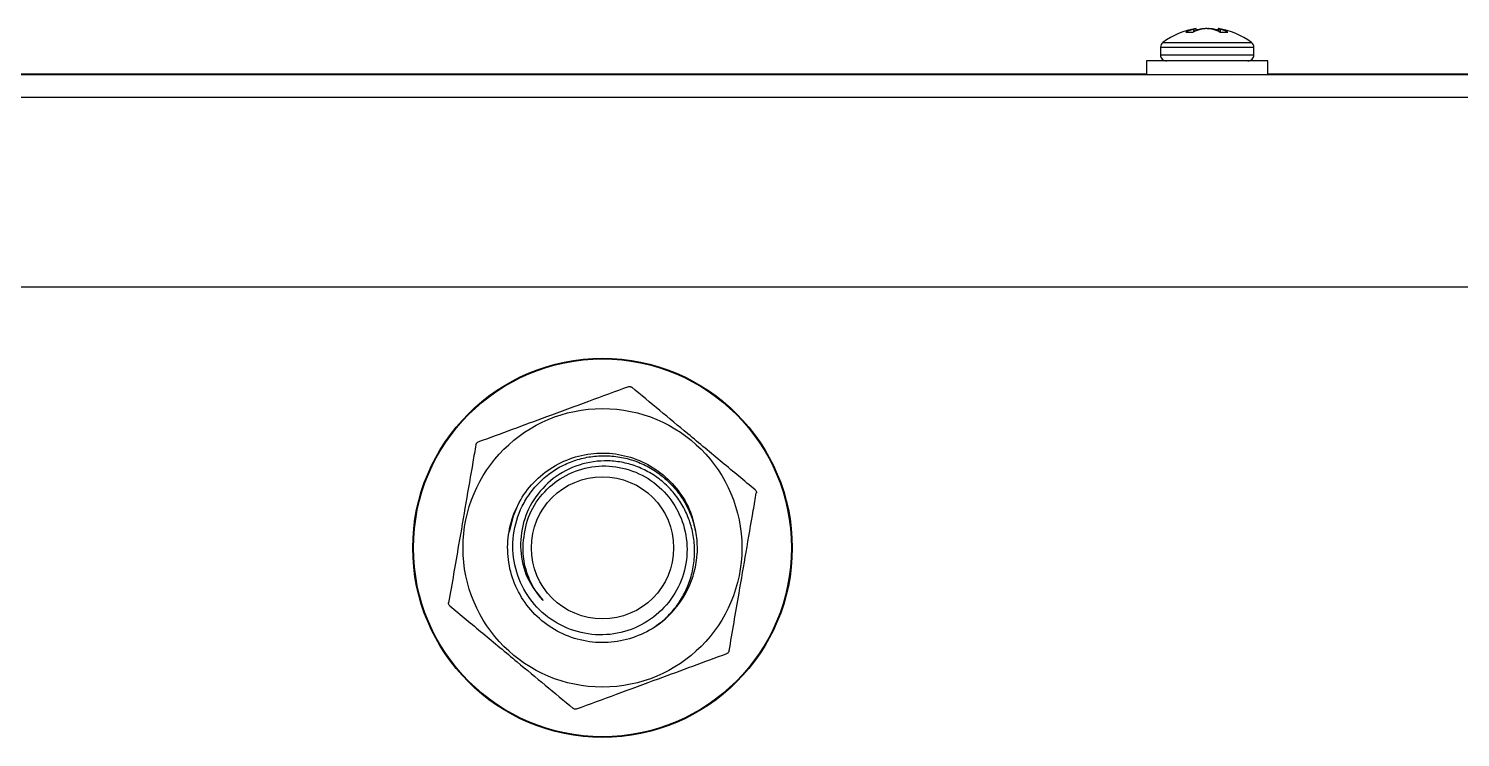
# Model space of a CAD drawing. Header units: inches. Extents: x 0 to 34.2, y 0 to 22.
# Drawn here: x 9.3883 to 9.7684, y 11.6288 to 11.8172 of the extents above; entities that cross this region are included whole.
import ezdxf

# ---------------------------------------------------------------- set-up
doc = ezdxf.new("R2010")
doc.units = ezdxf.units.IN
doc.header["$MEASUREMENT"] = 0

msp = doc.modelspace()

# ---------------------------------------------------------------- linework, layer by layer
at = {"color": 7, "linetype": 'Continuous', "lineweight": 25}
for p, q in [((9.695530926165244, 11.81622650431321), (9.697459316320264, 11.81622650431321)), ((9.697637089194133, 11.81700180182573), (9.697704149416117, 11.81702053583267)), ((9.697685888667523, 11.81632879317213), (9.697637089194133, 11.81700180182573)), ((9.697704149416117, 11.81702053583267), (9.697752208898407, 11.81635773262616)), ((9.69829424320589, 11.81657748688775), (9.69824011010291, 11.81714943773522)), ((9.698320158216314, 11.81658725240435), (9.698266615602792, 11.81715296435494)), ((9.698328551647066, 11.81672106267547), (9.6982879793866, 11.81715256770862)), ((9.699468632250456, 11.81702053583267), (9.699363138631407, 11.81700180182573)), ((9.699758850596245, 11.81702053583267), (9.699658217676973, 11.81700180182573)), ((9.701426184775409, 11.81714943773522), (9.701426139476673, 11.81713480621189)), ((9.701452873622724, 11.81714761424983), (9.701452894158654, 11.81714943773522)), ((9.701681675920652, 11.81714943773522), (9.70168146041999, 11.81713030233542)), ((9.70253863677543, 11.81700180182573), (9.702442180165066, 11.81702053583267)), ((9.702668922011535, 11.81702053583267), (9.702769554930994, 11.81700180182573)), ((9.70267148318835, 11.81696616649933), (9.702668922011535, 11.81702053583267)), ((9.702769554930994, 11.81700180182573), (9.702772571560613, 11.81693776401582)), ((9.70295914035751, 11.81702053583267), (9.703064633976561, 11.81700180182573)), ((9.70296187143518, 11.81695291149485), (9.70295914035751, 11.81702053583267)), ((9.703064633976561, 11.81700180182573), (9.70306775685618, 11.81692447606506)), ((9.704139793221367, 11.81715256770862), (9.704087352948365, 11.81659484079202)), ((9.70416115700516, 11.81715296435494), (9.704095759920412, 11.81646200233575)), ((9.704150694367044, 11.81714943773522), (9.704098168021032, 11.81659079538992)), ((9.7041801293965, 11.81714943773522), (9.704114302933338, 11.81645393905598)), ((9.704576727377724, 11.81624004885061), (9.704635849179436, 11.81702053583267)), ((9.704604312431151, 11.81622650431321), (9.706663127489847, 11.81622650431321)), ((9.704635849179436, 11.81702053583267), (9.70469646243369, 11.81700180182573)), ((9.70469646243369, 11.81700180182573), (9.704637733733819, 11.81622650431321)), ((9.68882351068192, 11.81219525254972), (9.68882351068192, 11.81014839142715)), ((9.68882351068192, 11.81219525254981), (9.692170814182182, 11.81219525254981)), ((9.68882351068192, 11.81014839142715), (9.692170814182182, 11.81014839142715)), ((9.689459617124992, 11.81346561728367), (9.69263507423508, 11.81346561728367)), ((9.692170814182182, 11.81219525254981), (9.713604261926031, 11.81219525254981)), ((9.692170814182182, 11.81014839142715), (9.713604261926031, 11.81014839142715)), ((9.69263507423508, 11.81346561728367), (9.712968155482974, 11.81346561728367)), ((9.713604261926031, 11.81014839142715), (9.713604261926031, 11.81219525254972)), ((9.68509632451916, 11.80856181893891), (9.68509632451916, 11.80483463277623)), ((9.691001700489709, 11.80856181893891), (9.68509632451916, 11.80856181893891)), ((9.717331448088808, 11.80856181893891), (9.691001700489709, 11.80856181893891)), ((9.717331448088808, 11.80483463277623), (9.717331448088808, 11.80856181893891)), ((10.13248458249991, 11.80483463277623), (8.24370781083891, 11.80483463277623)), ((9.20408784000267, 11.80510661663135), (9.68509632451916, 11.80510661663135)), ((9.70727489966423, 11.80483463277623), (9.707471049422065, 11.80494868127278)), ((9.717331448088808, 11.80510661663135), (10.09747925299847, 11.80510661663135)), ((10.13248458249991, 11.79881069405914), (8.24370781083891, 11.79881069405914)), ((10.08841312449448, 11.79881069405914), (8.287779268844325, 11.79881069405914)), ((10.08841312449448, 11.74844331348152), (8.287779268844325, 11.74844331348152))]:
    msp.add_line(p, q, dxfattribs=at)
at = {"color": 7, "linetype": 'Continuous', "lineweight": 25, "flags": 128}
for points in [[(9.518019825099062, 11.69020110028189), (9.516927765531127, 11.68759210101111), (9.515848973140468, 11.68345912248455)], [(9.554857157305527, 11.65838234583868), (9.555630766479169, 11.65893156854338), (9.557400245436925, 11.66036675296585)]]:
    msp.add_lwpolyline(points, dxfattribs=at)
at = {"color": 7, "linetype": 'Continuous', "lineweight": 25}
for radius in [0.05036738057762647, 0.05017850290046037, 0.03702002472455549, 0.01888776771661001]:
    msp.add_circle((9.540667860712803, 11.67918816518728), radius, dxfattribs=at)
for centre, radius, start, end in [((9.701213886303984, 11.79775520962242), 0.01962090091761943, 98.7142978077883, 126.8032330122033), ((9.700282167989172, 11.80656777939518), 0.01076407292399755, 104.2251057053416, 116.1931223770671), ((9.702551099345621, 11.8052910869274), 0.01206273633049727, 103.875898477135, 114.9677749595154), ((9.69876446436393, 11.81379054201436), 0.003399577599476616, 98.87277961680671, 108.1735346583422), ((9.702306684268873, 11.80410724723357), 0.01322626171863954, 102.8590336404087, 107.597072380306), ((9.701951868063594, 11.79880528960126), 0.01838373344493726, 93.76067466157946, 97.7631235634766), ((9.702177044039354, 11.79976188237601), 0.01742724242861591, 93.86749945885322, 97.97606357374634), ((9.700084980939414, 11.80063446561325), 0.01655474812329734, 81.81394071244902, 86.0274086118208), ((9.700250728568614, 11.79976188237591), 0.01742724242866076, 82.02393642625364, 86.13250054114681), ((9.700475904543998, 11.79880528959989), 0.01838373344632608, 82.23687643652343, 86.23932533820596), ((9.699755465439617, 11.80644691132819), 0.01091566562793758, 63.62719903652312, 75.22817038482746), ((9.699960277374883, 11.80556744119578), 0.01177440628669939, 69.37603031542399, 76.19655400093482), ((9.700121088339468, 11.80410724723467), 0.01322626171753191, 72.40292761904055, 77.14096635916287), ((9.701213886303984, 11.79775520962242), 0.01962090091761775, 53.1967669878628, 81.3260032286573), ((9.703723186477273, 11.8146639349464), 0.002527156691783458, 68.82964646631062, 79.58287852825508), ((9.70217785389247, 11.80773092435021), 0.00960690158952287, 62.16801675711803, 74.80134169761101), ((9.69041008316998, 11.81219525254981), 0.001586572488195303, 126.8032330121372, 180), ((9.69041008316998, 11.81014839142715), 0.001586572488195303, 180, 270.0000000002044), ((9.712017689437973, 11.81014839142715), 0.001586572488195303, 269.9999999997956, 0), ((9.712017689437973, 11.81219525254981), 0.001586572488195303, 0, 53.1967669878628), ((9.540667860712803, 11.67918816518728), 0.02518369028881349, 311.6373492229272, 356.7639633191785)]:
    msp.add_arc(centre, radius, start, end, dxfattribs=at)
for points, knots in [([(9.69824011010291, 11.81714943773522), (9.698252980796001, 11.8171514191585), (9.6982691719235, 11.81715391175751), (9.698264354207273, 11.81715287105694), (9.698263366202765, 11.81715265763279)], [0, 0, 0, 0, 0.7949225915779157, 1, 1, 1, 1]), ([(9.698249675790052, 11.81714943773522), (9.6982645437367, 11.81715129297441), (9.698287066010584, 11.81715410332917), (9.698284577965987, 11.81715265900752), (9.698283732389479, 11.81715216814638)], [0, 0, 0, 0, 0.6601441259445805, 1, 1, 1, 1]), ([(9.700974878449312, 11.81714943773522), (9.700943701448871, 11.81715106547017), (9.70088134693218, 11.81715432096682), (9.70080018011113, 11.81715265684791), (9.700756761831949, 11.8171500725379), (9.700746096687128, 11.81714943773522)], [0, 0, 0, 0, 0.42998841744299, 0.8599839481098601, 0.9999999999999999, 0.9999999999999999, 0.9999999999999999, 0.9999999999999999]), ([(9.701231881647727, 11.81714943773522), (9.701199654411429, 11.81715106547017), (9.701135199405238, 11.81715432096682), (9.701054359214218, 11.81715265684791), (9.701011994245226, 11.8171500725379), (9.701001587832558, 11.81714943773522)], [0, 0, 0, 0, 0.4299884174425723, 0.8599839481155418, 1, 1, 1, 1]), ([(9.701195890960053, 11.81714943773522), (9.701228118196537, 11.81715106547017), (9.70129257320273, 11.81715432096682), (9.701373413393734, 11.81715265684791), (9.701415778362724, 11.8171500725379), (9.701426184775409, 11.81714943773522)], [0, 0, 0, 0, 0.429988417433367, 0.859983948108906, 0.9999999999999999, 0.9999999999999999, 0.9999999999999999, 0.9999999999999999]), ([(9.701452894158654, 11.81714943773522), (9.701484071158909, 11.81715106547017), (9.701546425675787, 11.81715432096682), (9.701627592496836, 11.81715265684791), (9.70167101077602, 11.8171500725379), (9.701681675920652, 11.81714943773522)], [0, 0, 0, 0, 0.4299884174388995, 0.8599839481121508, 1, 1, 1, 1]), ([(9.704178096817914, 11.81714943773522), (9.704164592008434, 11.81715106547017), (9.704137582165949, 11.81715432096682), (9.70413784958308, 11.81715265684791), (9.704148161401003, 11.8171500725379), (9.704150694367044, 11.81714943773522)], [0, 0, 0, 0, 0.4299884174426183, 0.859983948115612, 1, 1, 1, 1]), ([(9.70418766250487, 11.81714943773522), (9.704176901906843, 11.81715106547017), (9.70415538053302, 11.81715432096682), (9.704162659808429, 11.81715265684791), (9.704176684428147, 11.8171500725379), (9.7041801293965, 11.81714943773522)], [0, 0, 0, 0, 0.4299884174392303, 0.8599839481125747, 1, 1, 1, 1]), ([(9.547587893045032, 11.72199972035266), (9.544051186445794, 11.72069594977023), (9.536899986618504, 11.71805973336314), (9.526437686315743, 11.71420291375515), (9.516582469556496, 11.71056988926369), (9.510621306784937, 11.70837236780103), (9.507615769575716, 11.70726440736168)], [0, 0, 0, 0, 0.2695296409732621, 0.5449873400152229, 0.7705888041280275, 1, 1, 1, 1]), ([(9.547587893045032, 11.72199972035266), (9.547672395062465, 11.72202300817901), (9.547841724092374, 11.72206967339673), (9.548112586835702, 11.7220390253432), (9.548319898190458, 11.72195410683623), (9.548421563907985, 11.72187683234292), (9.548456554110063, 11.72185023684729)], [0, 0, 0, 0, 0.2874400862888065, 0.5759856689471993, 0.8540673539028476, 1, 1, 1, 1]), ([(9.581203771227676, 11.69460101897515), (9.578306319482984, 11.69701201144468), (9.572447689190945, 11.70188702395903), (9.563876435281282, 11.70901923199933), (9.555802535399389, 11.7157375878268), (9.55091884460174, 11.71980134549182), (9.548456554110063, 11.72185023684729)], [0, 0, 0, 0, 0.2695296409732618, 0.5449873400152216, 0.7705888041280273, 1, 1, 1, 1]), ([(9.507051982530145, 11.7065868665648), (9.506786562217227, 11.70504448708187), (9.505916262557358, 11.69998710347676), (9.504387771256285, 11.69110491358108), (9.502664090215974, 11.6810884598983), (9.501134944239507, 11.6722024656268), (9.500264462388968, 11.66714402329818), (9.499827076178457, 11.66460233570158)], [0, 0, 0, 0, 0.1125558148547628, 0.3690647723320291, 0.6318103968648607, 0.8149978023477491, 1, 1, 1, 1]), ([(9.507051982530145, 11.7065868665648), (9.507074072220112, 11.70667171017995), (9.507118331331274, 11.70684170364794), (9.507280330591026, 11.70706095818327), (9.507457519522063, 11.70719801133299), (9.507575257999896, 11.70724741016197), (9.507615769575716, 11.70726440736168)], [0, 0, 0, 0, 0.2875033681843285, 0.5760444616538037, 0.8541249442084856, 1, 1, 1, 1]), ([(9.557400245436925, 11.66036675296585), (9.55667834241146, 11.65976769327531), (9.55426883266149, 11.65776820011081), (9.549469028353233, 11.65529581329994), (9.542995006300949, 11.65381919350852), (9.536347147672346, 11.65408474633824), (9.529997823502445, 11.65605748682811), (9.524374550163904, 11.6596075010936), (9.519861932294205, 11.66449164902487), (9.51676712551003, 11.67037740890936), (9.515301135262519, 11.67686358885167), (9.515563840265546, 11.68350818985424), (9.517537342518464, 11.68985838663878), (9.52108715755844, 11.6954814271445), (9.525971340628049, 11.6999941037311), (9.531857159184444, 11.70308890848035), (9.538343069301261, 11.70455484815075), (9.544988690933787, 11.70429234749164), (9.551335075024351, 11.70231807844018), (9.55697234567558, 11.69877112625018), (9.561431914374069, 11.69387625857862), (9.564346058115445, 11.68870289497297), (9.564991009617048, 11.68511816159477), (9.565246226561412, 11.6836996290426)], [0, 0, 0, 0, 0.02130037955690831, 0.07109469056627928, 0.1208890015756504, 0.1706833125850219, 0.2204776235943932, 0.2702719346037644, 0.3200662456131357, 0.3698605566225067, 0.4196548676318778, 0.4694491786412489, 0.5192434896506204, 0.569037800659991, 0.6188321116693623, 0.6686264226787335, 0.7184207336881048, 0.7682150446974758, 0.8180093557068472, 0.8678036667162183, 0.9175979777255912, 0.9673922887349609, 1, 1, 1, 1]), ([(9.519607127961843, 11.68037893115707), (9.519927476196012, 11.68274845227507), (9.520568524048757, 11.6874900935982), (9.52444756238533, 11.69370273095179), (9.530014461227895, 11.69837164025057), (9.536899941537458, 11.7009500072344), (9.544286371000924, 11.70112546940867), (9.55137202287417, 11.69884621067953), (9.55735042944282, 11.69433113514585), (9.561540228483814, 11.68805887079527), (9.563444799213984, 11.68070979503974), (9.562819662039146, 11.67309480741), (9.559705381919505, 11.66606165655505), (9.554415017955007, 11.66041037951962), (9.547516655050286, 11.65679293624687), (9.539761655184385, 11.65563642337107), (9.53200990985884, 11.65710848539776), (9.525132896374268, 11.6610733514991), (9.519907887489072, 11.66711766176502), (9.516948271059986, 11.67459317838173), (9.51660870208081, 11.68267185431274), (9.518573843139224, 11.68916962579889), (9.52136513828727, 11.69375949347945), (9.524017764280027, 11.69683810069879), (9.527158104336888, 11.69942376181751), (9.530691185268468, 11.70146793426099), (9.534529105150625, 11.70288229976295), (9.538564315686429, 11.70365515047077), (9.54268298810009, 11.70372918911064), (9.546773328244782, 11.70312443799689), (9.550706445885856, 11.70183163580334), (9.55438913464633, 11.69990682024862), (9.557697577842397, 11.69737512762413), (9.560559335079958, 11.69432367075856), (9.562868693415698, 11.69082178754456), (9.564625746680512, 11.68683665622922), (9.565737673230855, 11.68243608423282), (9.565786820763853, 11.67932306756448), (9.56581139453136, 11.67776655916879)], [0, 0, 0, 0, 0.03269941173530976, 0.06543469089498428, 0.09832017791326292, 0.1315274255285403, 0.1649193855830449, 0.1984699020447557, 0.2323713918164032, 0.2664190829274866, 0.3006731627256347, 0.3352304615823254, 0.3699346404931065, 0.4048918601661497, 0.4401049052976672, 0.4754661280604624, 0.5111260632945869, 0.5469949356720046, 0.5830137623756083, 0.619375990476483, 0.6559009452259568, 0.6926072542351626, 0.7111887403362747, 0.7297713522662911, 0.7484267758606813, 0.7670821969806207, 0.7858514606597924, 0.8046215109238796, 0.8235324801668301, 0.8424443301002487, 0.8614294298513072, 0.8804145294667903, 0.8995365482441424, 0.918659637956922, 0.9379001543449291, 0.957141159260816, 0.9785705787839076, 1, 1, 1, 1]), ([(9.557400245436925, 11.66036675296585), (9.558375937063966, 11.6613932152161), (9.560327196468089, 11.66344600942151), (9.562550745386536, 11.66708530000842), (9.564145943019067, 11.67101800042793), (9.565053712214231, 11.67515382444145), (9.565229572495396, 11.67937102300568), (9.564697538528828, 11.68352115868771), (9.563464113364917, 11.68749149004363), (9.561604723990362, 11.69116858914492), (9.559139455773977, 11.69445375129555), (9.5561810900704, 11.69726775092419), (9.55278846319131, 11.69951699185467), (9.549100871853888, 11.70114766314871), (9.545210415389251, 11.70210949600584), (9.539953356710788, 11.70250595452609), (9.533414476781102, 11.7012941172557), (9.526606695028251, 11.6973394124252), (9.52158393322967, 11.69140699695082), (9.518880723995794, 11.68421781882554), (9.518779933478271, 11.67667295620608), (9.520922584667014, 11.67000829645393), (9.523690830072605, 11.66664507457978), (9.524902664951144, 11.66517278113249)], [0, 0, 0, 0, 0.03894436718767499, 0.077883790929975, 0.1166876101577768, 0.1554910125478231, 0.1939826989915286, 0.2324744426040981, 0.2702616774625613, 0.308043821364513, 0.3454970052614859, 0.3829501696707622, 0.4200546344841659, 0.4571582905030053, 0.4935761456978419, 0.5299890135534574, 0.6019291796804057, 0.6730740189467468, 0.7429437441856307, 0.8121837003438365, 0.8805362129303559, 0.9477031972684737, 1, 1, 1, 1]), ([(9.574283738895447, 11.65178946380976), (9.574717129384773, 11.65430793193876), (9.575587551696238, 11.65936602828227), (9.577100737074133, 11.66815927418776), (9.578828039374894, 11.67819677131597), (9.580357429805424, 11.68708418612928), (9.581243228891742, 11.69223163818766), (9.581508645247135, 11.69377399467289)], [0, 0, 0, 0, 0.1833236410734155, 0.3681875612763858, 0.6243582812405379, 0.8874446163875689, 1, 1, 1, 1]), ([(9.581203771227676, 11.69460101897515), (9.581266190114805, 11.69453948196091), (9.581391267919066, 11.69441617129328), (9.581500157277691, 11.69416627319479), (9.581530271332698, 11.69394427708497), (9.581514182517653, 11.6938175947855), (9.581508645247135, 11.69377399467289)], [0, 0, 0, 0, 0.2874402278112726, 0.5759858004286611, 0.8540674826938925, 1, 1, 1, 1]), ([(9.524902664951144, 11.66517278113249), (9.52456265224035, 11.66557309434969), (9.52354117779263, 11.66677572504385), (9.522112272463307, 11.668998379379), (9.520793769629796, 11.67187863121015), (9.519973965962388, 11.67478248368941), (9.51955570678678, 11.67763660328816), (9.519589891664957, 11.67945970717512), (9.519607127961843, 11.68037893115707)], [0, 0, 0, 0, 0.09541412956146228, 0.2866454464087771, 0.477876763256094, 0.6691080801034043, 0.8331615711117574, 1, 1, 1, 1]), ([(9.500131950197916, 11.66377531139932), (9.500069531310787, 11.66383684841355), (9.499944453506526, 11.66396015908118), (9.4998355641479, 11.66421005717968), (9.499805450092895, 11.6644320532895), (9.49982153890794, 11.66455873558897), (9.499827076178457, 11.66460233570158)], [0, 0, 0, 0, 0.2874402278112754, 0.5759858004286424, 0.854067482693884, 1, 1, 1, 1]), ([(9.500131950197916, 11.66377531139932), (9.503029401942609, 11.66136431892988), (9.508888032234461, 11.65648930641553), (9.51745928614431, 11.64935709837514), (9.52553318602622, 11.64263874254766), (9.530416876823852, 11.63857498488265), (9.53287916731553, 11.63652609352718)], [0, 0, 0, 0, 0.2695296409732628, 0.5449873400152228, 0.7705888041280274, 1, 1, 1, 1]), ([(9.53374782838056, 11.63637661002181), (9.537284534979799, 11.63768038060424), (9.5444357348069, 11.64031659701133), (9.554898035109849, 11.64417341661932), (9.56475325186891, 11.64780644111078), (9.570714414640483, 11.65000396257343), (9.573719951849876, 11.65111192301288)], [0, 0, 0, 0, 0.2695296409732612, 0.5449873400152222, 0.7705888041280281, 1, 1, 1, 1]), ([(9.574283738895447, 11.65178946380976), (9.57426164920548, 11.65170462019461), (9.574217390094319, 11.65153462672662), (9.574055390834566, 11.6513153721912), (9.57387820190353, 11.65117831904148), (9.573760463425696, 11.65112892021249), (9.573719951849876, 11.65111192301288)], [0, 0, 0, 0, 0.2875033681843187, 0.5760444616538183, 0.8541249442084906, 0.9999999999999999, 0.9999999999999999, 0.9999999999999999, 0.9999999999999999]), ([(9.53374782838056, 11.63637661002181), (9.533663326363127, 11.63635332219555), (9.533493997333219, 11.63630665697783), (9.53322313458989, 11.63633730503127), (9.533015823235134, 11.63642222353833), (9.532914157517608, 11.63649949803155), (9.53287916731553, 11.63652609352718)], [0, 0, 0, 0, 0.2874400862888002, 0.5759856689471807, 0.8540673539029203, 1, 1, 1, 1])]:
    msp.add_open_spline(points, degree=3, knots=knots, dxfattribs=at)

doc.saveas('drawing.dxf')
